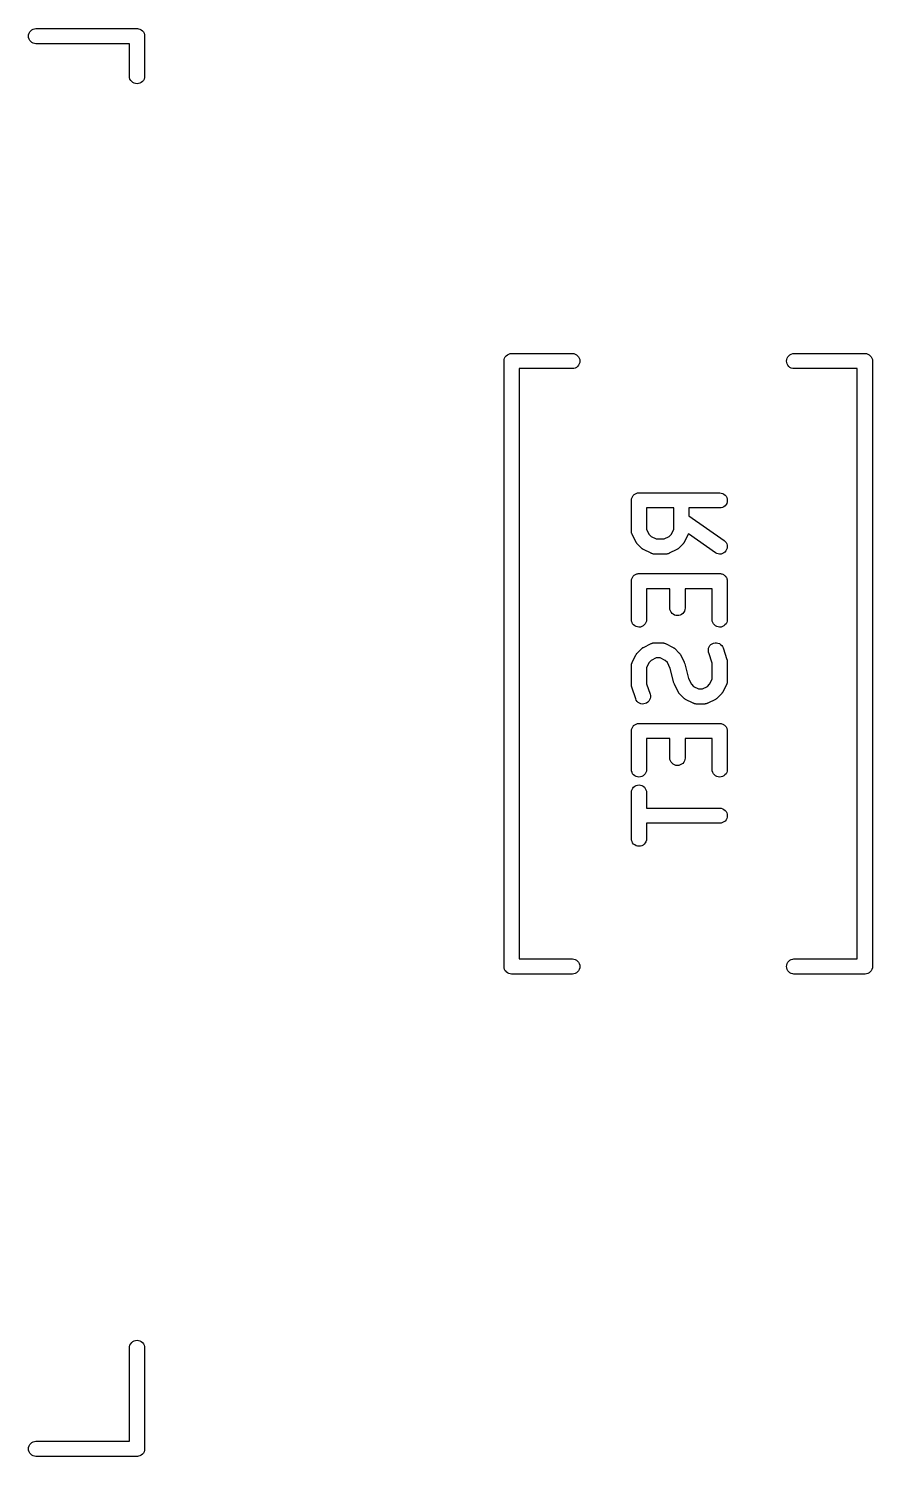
# Model space of a CAD drawing. Extents: x -13 to 127, y -89 to 15.
# Drawn here: x 101.17 to 109.54, y -10.08 to 4.08 of the extents above; entities that cross this region are included whole.
import ezdxf

# ---------------------------------------------------------------- set-up
doc = ezdxf.new("R2010")
doc.units = 0
doc.layers.add('BLACK', color=7, linetype='CONTINUOUS')

msp = doc.modelspace()

# ---------------------------------------------------------------- linework, layer by layer
at = {"layer": 'BLACK', "linetype": 'CONTINUOUS'}
for p, q in [((101.175, 4), (101.176, 4.0147)), ((101.176, 3.9853), (101.175, 4)), ((101.176, 4.0147), (101.18, 4.02884)), ((101.18, 3.97116), (101.176, 3.9853)), ((101.18, 4.02884), (101.187, 4.04187)), ((101.187, 3.95813), (101.18, 3.97116)), ((101.187, 4.04187), (101.197, 4.05329)), ((101.197, 4.05329), (101.208, 4.06266)), ((101.208, 4.06266), (101.221, 4.06962)), ((101.221, 4.06962), (101.235, 4.07391)), ((101.235, 4.07391), (101.246, 4.075)), ((101.246, 4.075), (102.246, 4.075)), ((102.246, 4.075), (102.25, 4.07536)), ((102.25, 4.07536), (102.254, 4.075)), ((102.254, 4.075), (102.265, 4.07391)), ((102.265, 4.07391), (102.279, 4.06962)), ((102.279, 4.06962), (102.292, 4.06266)), ((102.292, 4.06266), (102.303, 4.05329)), ((102.303, 4.05329), (102.313, 4.04187)), ((102.313, 4.04187), (102.32, 4.02884)), ((102.32, 4.02884), (102.324, 4.0147)), ((102.324, 4.0147), (102.325, 4)), ((102.325, 4), (102.325, 3.99632)), ((102.325, 3.99632), (102.325, 3.60032)), ((101.197, 3.94671), (101.187, 3.95813)), ((101.208, 3.93734), (101.197, 3.94671)), ((101.221, 3.93037), (101.208, 3.93734)), ((101.235, 3.92609), (101.221, 3.93037)), ((101.246, 3.925), (101.235, 3.92609)), ((102.175, 3.925), (101.246, 3.925)), ((102.175, 3.60032), (102.175, 3.925)), ((102.176, 3.5893), (102.175, 3.60032)), ((102.18, 3.57516), (102.176, 3.5893)), ((102.187, 3.56213), (102.18, 3.57516)), ((102.197, 3.55071), (102.187, 3.56213)), ((102.208, 3.54134), (102.197, 3.55071)), ((102.221, 3.53437), (102.208, 3.54134)), ((102.292, 3.54134), (102.279, 3.53437)), ((102.303, 3.55071), (102.292, 3.54134)), ((102.313, 3.56213), (102.303, 3.55071)), ((102.32, 3.57516), (102.313, 3.56213)), ((102.324, 3.5893), (102.32, 3.57516)), ((102.325, 3.60032), (102.324, 3.5893)), ((102.235, 3.53009), (102.221, 3.53437)), ((102.25, 3.52864), (102.235, 3.53009)), ((102.265, 3.53009), (102.25, 3.52864)), ((102.279, 3.53437), (102.265, 3.53009)), ((105.92, 0.84266), (105.933, 0.84962)), ((105.933, 0.84962), (105.947, 0.85391)), ((105.947, 0.85391), (105.958, 0.855)), ((105.958, 0.855), (105.962, 0.85536)), ((105.962, 0.85536), (105.966, 0.855)), ((105.966, 0.855), (106.566, 0.855)), ((106.566, 0.855), (106.577, 0.85391)), ((106.577, 0.85391), (106.591, 0.84962)), ((106.591, 0.84962), (106.604, 0.84266)), ((108.72, 0.84266), (108.733, 0.84962)), ((108.733, 0.84962), (108.747, 0.85391)), ((108.747, 0.85391), (108.758, 0.855)), ((108.758, 0.855), (109.458, 0.855)), ((109.458, 0.855), (109.462, 0.85536)), ((109.462, 0.85536), (109.466, 0.855)), ((109.466, 0.855), (109.477, 0.85391)), ((109.477, 0.85391), (109.491, 0.84962)), ((109.491, 0.84962), (109.504, 0.84266)), ((105.887, 0.78), (105.888, 0.7947)), ((105.887, 0.77631), (105.887, 0.78)), ((105.887, -5.21632), (105.887, 0.77631)), ((105.888, 0.7947), (105.892, 0.80884)), ((105.892, 0.80884), (105.899, 0.82187)), ((105.899, 0.82187), (105.909, 0.83329)), ((105.909, 0.83329), (105.92, 0.84266)), ((106.591, 0.71037), (106.577, 0.70609)), ((106.604, 0.71734), (106.591, 0.71037)), ((106.604, 0.84266), (106.615, 0.83329)), ((106.615, 0.72671), (106.604, 0.71734)), ((106.615, 0.83329), (106.625, 0.82187)), ((106.625, 0.73813), (106.615, 0.72671)), ((106.625, 0.82187), (106.632, 0.80884)), ((106.632, 0.75116), (106.625, 0.73813)), ((106.632, 0.80884), (106.636, 0.7947)), ((106.636, 0.7653), (106.632, 0.75116)), ((106.636, 0.7947), (106.637, 0.78)), ((106.637, 0.78), (106.636, 0.7653)), ((108.687, 0.78), (108.688, 0.7947)), ((108.688, 0.7653), (108.687, 0.78)), ((108.688, 0.7947), (108.692, 0.80884)), ((108.692, 0.75116), (108.688, 0.7653)), ((108.692, 0.80884), (108.699, 0.82187)), ((108.699, 0.73813), (108.692, 0.75116)), ((108.699, 0.82187), (108.709, 0.83329)), ((108.709, 0.72671), (108.699, 0.73813)), ((108.709, 0.83329), (108.72, 0.84266)), ((108.72, 0.71734), (108.709, 0.72671)), ((108.733, 0.71037), (108.72, 0.71734)), ((108.747, 0.70609), (108.733, 0.71037)), ((109.504, 0.84266), (109.515, 0.83329)), ((109.515, 0.83329), (109.525, 0.82187)), ((109.525, 0.82187), (109.532, 0.80884)), ((109.532, 0.80884), (109.536, 0.7947)), ((109.536, 0.7947), (109.537, 0.78)), ((109.537, 0.78), (109.537, 0.77633)), ((109.537, 0.77633), (109.537, -5.21632)), ((106.566, 0.705), (106.037, 0.705)), ((106.037, 0.705), (106.037, -5.145)), ((106.577, 0.70609), (106.566, 0.705)), ((108.758, 0.705), (108.747, 0.70609)), ((109.387, 0.705), (108.758, 0.705)), ((109.387, -5.145), (109.387, 0.705)), ((107.155, -0.57141), (107.158, -0.5652)), ((107.158, -0.5652), (107.162, -0.55901)), ((107.162, -0.55858), (107.167, -0.55316)), ((107.162, -0.55881), (107.162, -0.55858)), ((107.162, -0.55901), (107.162, -0.55881)), ((107.167, -0.55316), (107.171, -0.54773)), ((107.171, -0.54737), (107.177, -0.54297)), ((107.171, -0.54757), (107.171, -0.54737)), ((107.171, -0.54773), (107.171, -0.54757)), ((107.177, -0.54297), (107.182, -0.53848)), ((107.182, -0.53848), (107.183, -0.53836)), ((107.183, -0.53819), (107.189, -0.53493)), ((107.183, -0.53836), (107.183, -0.53819)), ((107.189, -0.53493), (107.195, -0.53161)), ((107.195, -0.53161), (107.196, -0.53153)), ((107.196, -0.53141), (107.203, -0.52942)), ((107.196, -0.53153), (107.196, -0.53141)), ((107.203, -0.52942), (107.209, -0.52738)), ((107.209, -0.52738), (107.21, -0.52735)), ((107.21, -0.52728), (107.217, -0.52664)), ((107.21, -0.52735), (107.21, -0.52728)), ((107.217, -0.52664), (107.224, -0.52595)), ((107.224, -0.52595), (108.024, -0.52595)), ((108.024, -0.52595), (108.025, -0.52596)), ((108.025, -0.52596), (108.039, -0.52759)), ((108.039, -0.52759), (108.053, -0.53202)), ((108.053, -0.53202), (108.066, -0.53907)), ((108.066, -0.53907), (108.077, -0.54848)), ((108.077, -0.54848), (108.087, -0.55988)), ((108.087, -0.55988), (108.093, -0.57286)), ((107.149, -0.59991), (107.15, -0.59286)), ((107.149, -0.60041), (107.149, -0.59991)), ((107.149, -0.60043), (107.149, -0.60041)), ((107.149, -0.60044), (107.149, -0.60043)), ((107.149, -0.60095), (107.149, -0.60044)), ((107.149, -0.90571), (107.149, -0.60095)), ((107.15, -0.58587), (107.151, -0.58562)), ((107.15, -0.59286), (107.15, -0.58587)), ((107.151, -0.58536), (107.153, -0.57866)), ((107.151, -0.58562), (107.151, -0.58536)), ((107.153, -0.57866), (107.155, -0.57189)), ((107.155, -0.57166), (107.155, -0.57141)), ((107.155, -0.57189), (107.155, -0.57166)), ((107.299, -0.67595), (107.299, -0.88801)), ((107.568, -0.67595), (107.299, -0.67595)), ((107.568, -0.88801), (107.568, -0.67595)), ((108.024, -0.67595), (107.718, -0.67595)), ((107.718, -0.67595), (107.718, -0.75238)), ((108.038, -0.67452), (108.024, -0.67595)), ((108.052, -0.67029), (108.038, -0.67452)), ((108.065, -0.66342), (108.052, -0.67029)), ((108.077, -0.65417), (108.065, -0.66342)), ((108.086, -0.64289), (108.077, -0.65417)), ((108.093, -0.63002), (108.086, -0.64289)), ((108.093, -0.57286), (108.098, -0.5869)), ((108.097, -0.61603), (108.093, -0.63002)), ((108.099, -0.60148), (108.097, -0.61603)), ((108.098, -0.5869), (108.099, -0.60148)), ((107.718, -0.75238), (108.067, -0.99665)), ((107.149, -0.90791), (107.149, -0.90571)), ((107.149, -0.91012), (107.149, -0.90791)), ((107.15, -0.91518), (107.149, -0.91012)), ((107.15, -0.92028), (107.15, -0.91518)), ((107.151, -0.9224), (107.15, -0.92028)), ((107.151, -0.92458), (107.151, -0.9224)), ((107.153, -0.92938), (107.151, -0.92458)), ((107.155, -0.93429), (107.153, -0.92938)), ((107.156, -0.93624), (107.155, -0.93429)), ((107.156, -0.93832), (107.156, -0.93624)), ((107.157, -0.93926), (107.156, -0.93832)), ((107.195, -1.01544), (107.157, -0.93926)), ((107.299, -0.88801), (107.324, -0.93748)), ((107.324, -0.93748), (107.345, -0.95836)), ((107.345, -0.95836), (107.394, -0.9831)), ((107.394, -0.9831), (107.473, -0.9831)), ((107.473, -0.9831), (107.522, -0.95836)), ((107.522, -0.95836), (107.543, -0.93748)), ((107.543, -0.93748), (107.568, -0.88801)), ((107.71, -0.93925), (107.672, -1.01544)), ((107.711, -0.9372), (107.71, -0.93925)), ((107.712, -0.93526), (107.711, -0.9372)), ((107.713, -0.93196), (107.712, -0.93526)), ((107.981, -1.11954), (107.713, -0.93196)), ((107.197, -1.01901), (107.195, -1.01544)), ((107.199, -1.02275), (107.197, -1.01901)), ((107.201, -1.02519), (107.199, -1.02275)), ((107.203, -1.02784), (107.201, -1.02519)), ((107.206, -1.0309), (107.203, -1.02784)), ((107.208, -1.03419), (107.206, -1.0309)), ((107.209, -1.03494), (107.208, -1.03419)), ((107.247, -1.07303), (107.209, -1.03494)), ((107.25, -1.07571), (107.247, -1.07303)), ((107.253, -1.07864), (107.25, -1.07571)), ((107.256, -1.08034), (107.253, -1.07864)), ((107.258, -1.08232), (107.256, -1.08034)), ((107.262, -1.08431), (107.258, -1.08232)), ((107.266, -1.08661), (107.262, -1.08431)), ((107.267, -1.08708), (107.266, -1.08661)), ((107.343, -1.12518), (107.267, -1.08708)), ((107.345, -1.12597), (107.343, -1.12518)), ((107.347, -1.12703), (107.345, -1.12597)), ((107.352, -1.12858), (107.347, -1.12703)), ((107.356, -1.13041), (107.352, -1.12858)), ((107.359, -1.13079), (107.356, -1.13041)), ((107.361, -1.13146), (107.359, -1.13079)), ((107.366, -1.13203), (107.361, -1.13146)), ((107.371, -1.1329), (107.366, -1.13203)), ((107.505, -1.13167), (107.5, -1.13217)), ((107.507, -1.13103), (107.505, -1.13167)), ((107.509, -1.13068), (107.507, -1.13103)), ((107.514, -1.12892), (107.509, -1.13068)), ((107.519, -1.12744), (107.514, -1.12892)), ((107.521, -1.1264), (107.519, -1.12744)), ((107.523, -1.12564), (107.521, -1.1264)), ((107.524, -1.12518), (107.523, -1.12564)), ((107.6, -1.08708), (107.524, -1.12518)), ((107.604, -1.08484), (107.6, -1.08708)), ((107.608, -1.0829), (107.604, -1.08484)), ((107.61, -1.08095), (107.608, -1.0829)), ((107.613, -1.07929), (107.61, -1.08095)), ((107.616, -1.0764), (107.613, -1.07929)), ((107.619, -1.07377), (107.616, -1.0764)), ((107.62, -1.07303), (107.619, -1.07377)), ((107.658, -1.03494), (107.62, -1.07303)), ((107.661, -1.03168), (107.658, -1.03494)), ((107.663, -1.02866), (107.661, -1.03168)), ((107.665, -1.02604), (107.663, -1.02866)), ((107.667, -1.02363), (107.665, -1.02604)), ((107.669, -1.01992), (107.667, -1.02363)), ((107.671, -1.01638), (107.669, -1.01992)), ((107.672, -1.01544), (107.671, -1.01638)), ((107.994, -1.12672), (107.981, -1.11954)), ((108.008, -1.13129), (107.994, -1.12672)), ((108.022, -1.13307), (108.008, -1.13129)), ((108.037, -1.132), (108.022, -1.13307)), ((108.051, -1.12811), (108.037, -1.132)), ((108.064, -1.12155), (108.051, -1.12811)), ((108.075, -1.11258), (108.064, -1.12155)), ((108.067, -0.99665), (108.068, -0.99726)), ((108.068, -0.99726), (108.079, -1.00694)), ((108.085, -1.10153), (108.075, -1.11258)), ((108.079, -1.00694), (108.088, -1.01856)), ((108.092, -1.08883), (108.085, -1.10153)), ((108.088, -1.01856), (108.094, -1.0317)), ((108.097, -1.07496), (108.092, -1.08883)), ((108.094, -1.0317), (108.098, -1.04583)), ((108.099, -1.06044), (108.097, -1.07496)), ((108.098, -1.04583), (108.099, -1.06044)), ((107.373, -1.13284), (107.371, -1.1329)), ((107.375, -1.13309), (107.373, -1.13284)), ((107.376, -1.13309), (107.375, -1.13309)), ((107.491, -1.13309), (107.376, -1.13309)), ((107.493, -1.13288), (107.491, -1.13309)), ((107.495, -1.13297), (107.493, -1.13288)), ((107.5, -1.13217), (107.495, -1.13297)), ((107.149, -1.3999), (107.15, -1.39286)), ((107.149, -1.40041), (107.149, -1.3999)), ((107.149, -1.40043), (107.149, -1.40041)), ((107.149, -1.40044), (107.149, -1.40043)), ((107.149, -1.40095), (107.149, -1.40044)), ((107.149, -1.7819), (107.149, -1.40095)), ((107.15, -1.38587), (107.151, -1.38562)), ((107.15, -1.39286), (107.15, -1.38587)), ((107.151, -1.38536), (107.153, -1.37867)), ((107.151, -1.38562), (107.151, -1.38536)), ((107.153, -1.37867), (107.155, -1.37189)), ((107.155, -1.37141), (107.158, -1.3652)), ((107.155, -1.37165), (107.155, -1.37141)), ((107.155, -1.37189), (107.155, -1.37165)), ((107.158, -1.3652), (107.162, -1.35901)), ((107.162, -1.35858), (107.167, -1.35316)), ((107.162, -1.35881), (107.162, -1.35858)), ((107.162, -1.35901), (107.162, -1.35881)), ((107.167, -1.35316), (107.171, -1.34773)), ((107.171, -1.34737), (107.177, -1.34298)), ((107.171, -1.34757), (107.171, -1.34737)), ((107.171, -1.34773), (107.171, -1.34757)), ((107.177, -1.34298), (107.182, -1.33848)), ((107.182, -1.33848), (107.183, -1.33836)), ((107.183, -1.3382), (107.189, -1.33491)), ((107.183, -1.33836), (107.183, -1.3382)), ((107.189, -1.33491), (107.195, -1.33161)), ((107.195, -1.33161), (107.196, -1.33153)), ((107.196, -1.33141), (107.203, -1.32942)), ((107.196, -1.33153), (107.196, -1.33141)), ((107.203, -1.32942), (107.209, -1.32738)), ((107.209, -1.32738), (107.21, -1.32735)), ((107.21, -1.32728), (107.217, -1.32664)), ((107.21, -1.32735), (107.21, -1.32728)), ((107.217, -1.32664), (107.224, -1.32595)), ((107.224, -1.32595), (108.024, -1.32595)), ((108.024, -1.32595), (108.024, -1.32595)), ((108.024, -1.32595), (108.024, -1.32596)), ((108.024, -1.32595), (108.024, -1.32595)), ((108.024, -1.32596), (108.025, -1.32596)), ((108.025, -1.32596), (108.032, -1.32675)), ((108.032, -1.32675), (108.039, -1.32748)), ((108.039, -1.32748), (108.039, -1.32756)), ((108.039, -1.32756), (108.039, -1.32759)), ((108.039, -1.32759), (108.046, -1.32971)), ((108.046, -1.32971), (108.053, -1.33181)), ((108.053, -1.33181), (108.053, -1.33194)), ((108.053, -1.33194), (108.053, -1.33202)), ((108.053, -1.33202), (108.06, -1.33543)), ((108.06, -1.33543), (108.066, -1.33877)), ((108.066, -1.33877), (108.066, -1.33894)), ((108.066, -1.33894), (108.066, -1.33907)), ((108.066, -1.33907), (108.072, -1.34362)), ((108.072, -1.34362), (108.077, -1.3481)), ((108.077, -1.3481), (108.077, -1.34831)), ((108.077, -1.34831), (108.077, -1.34848)), ((108.077, -1.34848), (108.082, -1.35394)), ((108.082, -1.35394), (108.086, -1.35945)), ((108.086, -1.35945), (108.086, -1.35968)), ((108.086, -1.35968), (108.087, -1.35989)), ((108.087, -1.35989), (108.09, -1.36613)), ((108.09, -1.36613), (108.093, -1.37237)), ((108.093, -1.37237), (108.093, -1.37262)), ((108.093, -1.37262), (108.093, -1.37286)), ((108.093, -1.37286), (108.095, -1.37964)), ((108.095, -1.37964), (108.097, -1.38638)), ((108.097, -1.38638), (108.098, -1.38664)), ((108.098, -1.38664), (108.098, -1.3869)), ((108.098, -1.3869), (108.098, -1.39392)), ((108.098, -1.39392), (108.099, -1.40095)), ((108.099, -1.40095), (108.099, -1.7819)), ((107.53, -1.47595), (107.299, -1.47595)), ((107.299, -1.47595), (107.299, -1.7819)), ((107.53, -1.66762), (107.53, -1.47595)), ((107.949, -1.47595), (107.68, -1.47595)), ((107.68, -1.47595), (107.68, -1.66762)), ((107.949, -1.7819), (107.949, -1.47595)), ((107.531, -1.68219), (107.53, -1.66762)), ((107.536, -1.6962), (107.531, -1.68219)), ((107.542, -1.70912), (107.536, -1.6962)), ((107.674, -1.69716), (107.667, -1.70999)), ((107.678, -1.68321), (107.674, -1.69716)), ((107.68, -1.66867), (107.678, -1.68321)), ((107.68, -1.66762), (107.68, -1.66867)), ((107.15, -1.79647), (107.149, -1.7819)), ((107.155, -1.81048), (107.15, -1.79647)), ((107.161, -1.82341), (107.155, -1.81048)), ((107.171, -1.83475), (107.161, -1.82341)), ((107.182, -1.84408), (107.171, -1.83475)), ((107.276, -1.83549), (107.265, -1.84466)), ((107.286, -1.82428), (107.276, -1.83549)), ((107.293, -1.81145), (107.286, -1.82428)), ((107.297, -1.7975), (107.293, -1.81145)), ((107.299, -1.78295), (107.297, -1.7975)), ((107.299, -1.7819), (107.299, -1.78295)), ((107.552, -1.72047), (107.542, -1.70912)), ((107.563, -1.7298), (107.552, -1.72047)), ((107.576, -1.73676), (107.563, -1.7298)), ((107.59, -1.74109), (107.576, -1.73676)), ((107.604, -1.74262), (107.59, -1.74109)), ((107.619, -1.74129), (107.604, -1.74262)), ((107.633, -1.73716), (107.619, -1.74129)), ((107.646, -1.73038), (107.633, -1.73716)), ((107.657, -1.7212), (107.646, -1.73038)), ((107.667, -1.70999), (107.657, -1.7212)), ((107.95, -1.79647), (107.949, -1.7819)), ((107.955, -1.81048), (107.95, -1.79647)), ((107.961, -1.82341), (107.955, -1.81048)), ((107.971, -1.83475), (107.961, -1.82341)), ((107.982, -1.84408), (107.971, -1.83475)), ((108.076, -1.83549), (108.065, -1.84466)), ((108.086, -1.82428), (108.076, -1.83549)), ((108.093, -1.81145), (108.086, -1.82428)), ((108.097, -1.7975), (108.093, -1.81145)), ((108.099, -1.78295), (108.097, -1.7975)), ((108.099, -1.7819), (108.099, -1.78295)), ((107.195, -1.85104), (107.182, -1.84408)), ((107.209, -1.85537), (107.195, -1.85104)), ((107.223, -1.8569), (107.209, -1.85537)), ((107.238, -1.85558), (107.223, -1.8569)), ((107.252, -1.85144), (107.238, -1.85558)), ((107.265, -1.84466), (107.252, -1.85144)), ((107.995, -1.85104), (107.982, -1.84408)), ((108.009, -1.85537), (107.995, -1.85104)), ((108.023, -1.8569), (108.009, -1.85537)), ((108.038, -1.85558), (108.023, -1.8569)), ((108.052, -1.85144), (108.038, -1.85558)), ((108.065, -1.84466), (108.052, -1.85144)), ((107.198, -2.12485), (107.2, -2.12114)), ((107.2, -2.12114), (107.202, -2.11872)), ((107.202, -2.11872), (107.203, -2.1161)), ((107.203, -2.1161), (107.206, -2.11308)), ((107.206, -2.11308), (107.209, -2.10982)), ((107.209, -2.10982), (107.247, -2.07173)), ((107.247, -2.07173), (107.248, -2.07099)), ((107.248, -2.07099), (107.251, -2.06836)), ((107.251, -2.06836), (107.254, -2.06547)), ((107.254, -2.06547), (107.257, -2.06381)), ((107.257, -2.06381), (107.259, -2.06186)), ((107.259, -2.06186), (107.263, -2.05993)), ((107.263, -2.05993), (107.267, -2.05768)), ((107.267, -2.05768), (107.343, -2.01958)), ((107.343, -2.01958), (107.344, -2.01912)), ((107.344, -2.01912), (107.346, -2.01836)), ((107.346, -2.01836), (107.348, -2.01733)), ((107.348, -2.01733), (107.353, -2.01584)), ((107.353, -2.01584), (107.357, -2.01408)), ((107.357, -2.01408), (107.36, -2.01373)), ((107.36, -2.01373), (107.362, -2.01309)), ((107.362, -2.01309), (107.367, -2.01259)), ((107.367, -2.01259), (107.372, -2.01179)), ((107.372, -2.01179), (107.374, -2.01188)), ((107.374, -2.01188), (107.376, -2.01167)), ((107.376, -2.01167), (107.452, -2.01167)), ((107.452, -2.01167), (107.454, -2.01167)), ((107.454, -2.01167), (107.456, -2.01192)), ((107.456, -2.01192), (107.458, -2.01186)), ((107.458, -2.01186), (107.463, -2.01273)), ((107.463, -2.01273), (107.468, -2.0133)), ((107.468, -2.0133), (107.47, -2.01397)), ((107.47, -2.01397), (107.472, -2.01435)), ((107.472, -2.01435), (107.477, -2.01618)), ((107.477, -2.01618), (107.482, -2.01773)), ((107.482, -2.01773), (107.484, -2.01879)), ((107.484, -2.01879), (107.486, -2.01958)), ((107.486, -2.01958), (107.562, -2.05768)), ((107.562, -2.05768), (107.563, -2.05815)), ((107.563, -2.05815), (107.567, -2.06045)), ((107.567, -2.06045), (107.57, -2.06244)), ((107.57, -2.06244), (107.573, -2.06442)), ((107.573, -2.06442), (107.575, -2.06612)), ((107.575, -2.06612), (107.578, -2.06905)), ((107.578, -2.06905), (107.582, -2.07173)), ((107.582, -2.07173), (107.62, -2.10982)), ((107.62, -2.10982), (107.621, -2.11057)), ((107.621, -2.11057), (107.623, -2.11386)), ((107.623, -2.11386), (107.626, -2.11692)), ((107.626, -2.11692), (107.628, -2.11957)), ((107.628, -2.11957), (107.63, -2.12201)), ((107.63, -2.12201), (107.632, -2.12574)), ((107.911, -2.08044), (107.914, -2.06604)), ((107.911, -2.09507), (107.911, -2.08044)), ((107.914, -2.10939), (107.911, -2.09507)), ((107.914, -2.06604), (107.919, -2.05242)), ((107.915, -2.11038), (107.914, -2.10939)), ((107.949, -2.21312), (107.915, -2.11038)), ((107.919, -2.05242), (107.927, -2.04012)), ((107.927, -2.04012), (107.937, -2.02958)), ((107.937, -2.02958), (107.949, -2.02122)), ((107.949, -2.02122), (107.963, -2.01535)), ((107.963, -2.01535), (107.977, -2.0122)), ((107.977, -2.0122), (107.992, -2.01188)), ((107.992, -2.01188), (108.006, -2.01442)), ((108.006, -2.01442), (108.02, -2.0197)), ((108.02, -2.0197), (108.032, -2.02754)), ((108.032, -2.02754), (108.043, -2.03762)), ((108.043, -2.03762), (108.051, -2.04958)), ((108.051, -2.04958), (108.057, -2.06295)), ((108.057, -2.06295), (108.095, -2.17724)), ((107.149, -2.2336), (107.15, -2.22854)), ((107.149, -2.23581), (107.149, -2.2336)), ((107.149, -2.238), (107.149, -2.23581)), ((107.149, -2.23905), (107.149, -2.238)), ((107.149, -2.42952), (107.149, -2.23905)), ((107.15, -2.22854), (107.151, -2.22345)), ((107.151, -2.22136), (107.152, -2.21917)), ((107.151, -2.22345), (107.151, -2.22136)), ((107.152, -2.21917), (107.153, -2.21438)), ((107.153, -2.21438), (107.155, -2.2095)), ((107.155, -2.2095), (107.156, -2.20757)), ((107.156, -2.20757), (107.157, -2.20551)), ((107.157, -2.20551), (107.195, -2.12932)), ((107.195, -2.12838), (107.198, -2.12485)), ((107.195, -2.12932), (107.195, -2.12838)), ((107.324, -2.20728), (107.299, -2.25675)), ((107.299, -2.25675), (107.299, -2.41735)), ((107.345, -2.1864), (107.324, -2.20728)), ((107.394, -2.16167), (107.345, -2.1864)), ((107.435, -2.16167), (107.394, -2.16167)), ((107.484, -2.1864), (107.435, -2.16167)), ((107.505, -2.20728), (107.484, -2.1864)), ((107.534, -2.26522), (107.505, -2.20728)), ((107.632, -2.12574), (107.634, -2.12932)), ((107.634, -2.12932), (107.672, -2.20551)), ((107.672, -2.20551), (107.672, -2.20644)), ((107.672, -2.20644), (107.673, -2.20677)), ((107.673, -2.20677), (107.673, -2.20707)), ((107.673, -2.20707), (107.675, -2.21369)), ((107.675, -2.21369), (107.677, -2.22018)), ((107.677, -2.22018), (107.677, -2.22052)), ((107.677, -2.22052), (107.678, -2.22086)), ((107.678, -2.22086), (107.714, -2.36525)), ((107.949, -2.37372), (107.949, -2.21312)), ((108.095, -2.17724), (108.095, -2.17823)), ((108.095, -2.17823), (108.096, -2.18235)), ((108.096, -2.18235), (108.097, -2.18638)), ((108.097, -2.18638), (108.098, -2.1895)), ((108.098, -2.1895), (108.098, -2.19255)), ((108.098, -2.19255), (108.098, -2.19675)), ((108.098, -2.19675), (108.099, -2.20095)), ((108.099, -2.20095), (108.099, -2.39143)), ((107.57, -2.40962), (107.534, -2.26522)), ((107.714, -2.36525), (107.743, -2.42319)), ((107.924, -2.42319), (107.949, -2.37372)), ((108.098, -2.40193), (108.097, -2.40702)), ((108.099, -2.39688), (108.098, -2.40193)), ((108.099, -2.39143), (108.099, -2.39247)), ((108.099, -2.39247), (108.099, -2.39467)), ((108.099, -2.39467), (108.099, -2.39688)), ((107.149, -2.43372), (107.149, -2.42952)), ((107.149, -2.43793), (107.149, -2.43372)), ((107.15, -2.44098), (107.149, -2.43793)), ((107.15, -2.44409), (107.15, -2.44098)), ((107.152, -2.44812), (107.15, -2.44409)), ((107.152, -2.45225), (107.152, -2.44812)), ((107.153, -2.45324), (107.152, -2.45225)), ((107.191, -2.56753), (107.153, -2.45324)), ((107.299, -2.41735), (107.333, -2.52009)), ((107.333, -2.52009), (107.333, -2.52109)), ((107.333, -2.52109), (107.337, -2.5354)), ((107.337, -2.5354), (107.337, -2.55004)), ((107.57, -2.40995), (107.57, -2.40962)), ((107.57, -2.41029), (107.57, -2.40995)), ((107.573, -2.41683), (107.57, -2.41029)), ((107.575, -2.4234), (107.573, -2.41683)), ((107.575, -2.4237), (107.575, -2.4234)), ((107.575, -2.42403), (107.575, -2.4237)), ((107.576, -2.42497), (107.575, -2.42403)), ((107.614, -2.50116), (107.576, -2.42497)), ((107.616, -2.50473), (107.614, -2.50116)), ((107.618, -2.50847), (107.616, -2.50473)), ((107.62, -2.5109), (107.618, -2.50847)), ((107.622, -2.51355), (107.62, -2.5109)), ((107.625, -2.51661), (107.622, -2.51355)), ((107.627, -2.51991), (107.625, -2.51661)), ((107.628, -2.52065), (107.627, -2.51991)), ((107.666, -2.55875), (107.628, -2.52065)), ((107.743, -2.42319), (107.764, -2.44407)), ((107.764, -2.44407), (107.813, -2.46881)), ((107.813, -2.46881), (107.854, -2.46881)), ((107.854, -2.46881), (107.903, -2.44407)), ((107.903, -2.44407), (107.924, -2.42319)), ((108.039, -2.52065), (108.001, -2.55875)), ((108.042, -2.5174), (108.039, -2.52065)), ((108.044, -2.51437), (108.042, -2.5174)), ((108.046, -2.51175), (108.044, -2.51437)), ((108.048, -2.50934), (108.046, -2.51175)), ((108.05, -2.50563), (108.048, -2.50934)), ((108.052, -2.50209), (108.05, -2.50563)), ((108.053, -2.50116), (108.052, -2.50209)), ((108.091, -2.42497), (108.053, -2.50116)), ((108.092, -2.42291), (108.091, -2.42497)), ((108.093, -2.42097), (108.092, -2.42291)), ((108.094, -2.41609), (108.093, -2.42097)), ((108.096, -2.4113), (108.094, -2.41609)), ((108.097, -2.40912), (108.096, -2.4113)), ((108.097, -2.40702), (108.097, -2.40912)), ((107.197, -2.58089), (107.191, -2.56753)), ((107.205, -2.59285), (107.197, -2.58089)), ((107.216, -2.60294), (107.205, -2.59285)), ((107.228, -2.61077), (107.216, -2.60294)), ((107.242, -2.61606), (107.228, -2.61077)), ((107.256, -2.61859), (107.242, -2.61606)), ((107.271, -2.61828), (107.256, -2.61859)), ((107.285, -2.61512), (107.271, -2.61828)), ((107.299, -2.60926), (107.285, -2.61512)), ((107.311, -2.60089), (107.299, -2.60926)), ((107.321, -2.59036), (107.311, -2.60089)), ((107.329, -2.57805), (107.321, -2.59036)), ((107.334, -2.56444), (107.329, -2.57805)), ((107.337, -2.55004), (107.334, -2.56444)), ((107.669, -2.56142), (107.666, -2.55875)), ((107.672, -2.56436), (107.669, -2.56142)), ((107.675, -2.56606), (107.672, -2.56436)), ((107.677, -2.56804), (107.675, -2.56606)), ((107.681, -2.57003), (107.677, -2.56804)), ((107.685, -2.57232), (107.681, -2.57003)), ((107.686, -2.5728), (107.685, -2.57232)), ((107.762, -2.61089), (107.686, -2.5728)), ((107.764, -2.61168), (107.762, -2.61089)), ((107.766, -2.61274), (107.764, -2.61168)), ((107.771, -2.61429), (107.766, -2.61274)), ((107.775, -2.61613), (107.771, -2.61429)), ((107.778, -2.6165), (107.775, -2.61613)), ((107.78, -2.61717), (107.778, -2.6165)), ((107.785, -2.61774), (107.78, -2.61717)), ((107.79, -2.61861), (107.785, -2.61774)), ((107.792, -2.61856), (107.79, -2.61861)), ((107.794, -2.6188), (107.792, -2.61856)), ((107.795, -2.61881), (107.794, -2.6188)), ((107.872, -2.61881), (107.795, -2.61881)), ((107.874, -2.61859), (107.872, -2.61881)), ((107.876, -2.61868), (107.874, -2.61859)), ((107.881, -2.61788), (107.876, -2.61868)), ((107.886, -2.61738), (107.881, -2.61788)), ((107.888, -2.61674), (107.886, -2.61738)), ((107.89, -2.6164), (107.888, -2.61674)), ((107.895, -2.61463), (107.89, -2.6164)), ((107.9, -2.61315), (107.895, -2.61463)), ((107.902, -2.61211), (107.9, -2.61315)), ((107.904, -2.61135), (107.902, -2.61211)), ((107.905, -2.61089), (107.904, -2.61135)), ((107.981, -2.5728), (107.905, -2.61089)), ((107.985, -2.57055), (107.981, -2.5728)), ((107.989, -2.56861), (107.985, -2.57055)), ((107.991, -2.56667), (107.989, -2.56861)), ((107.994, -2.565), (107.991, -2.56667)), ((107.997, -2.56211), (107.994, -2.565)), ((108, -2.55948), (107.997, -2.56211)), ((108.001, -2.55875), (108, -2.55948)), ((107.171, -2.83308), (107.177, -2.82869)), ((107.177, -2.82869), (107.182, -2.8242)), ((107.182, -2.8242), (107.183, -2.82407)), ((107.183, -2.82391), (107.189, -2.82064)), ((107.183, -2.82407), (107.183, -2.82391)), ((107.189, -2.82064), (107.195, -2.81732)), ((107.195, -2.81732), (107.196, -2.81725)), ((107.196, -2.81713), (107.203, -2.81513)), ((107.196, -2.81725), (107.196, -2.81713)), ((107.203, -2.81513), (107.209, -2.81309)), ((107.209, -2.81309), (107.21, -2.81307)), ((107.21, -2.81299), (107.217, -2.81235)), ((107.21, -2.81307), (107.21, -2.81299)), ((107.217, -2.81235), (107.224, -2.81167)), ((107.224, -2.81167), (108.024, -2.81167)), ((108.024, -2.81167), (108.024, -2.81167)), ((108.024, -2.81167), (108.024, -2.81167)), ((108.024, -2.81167), (108.025, -2.81167)), ((108.024, -2.81167), (108.024, -2.81167)), ((108.025, -2.81167), (108.032, -2.81246)), ((108.032, -2.81246), (108.039, -2.8132)), ((108.039, -2.8132), (108.039, -2.81328)), ((108.039, -2.81328), (108.039, -2.8133)), ((108.039, -2.8133), (108.046, -2.81543)), ((108.046, -2.81543), (108.053, -2.81753)), ((108.053, -2.81753), (108.053, -2.81765)), ((108.053, -2.81765), (108.053, -2.81773)), ((108.053, -2.81773), (108.06, -2.82114)), ((108.06, -2.82114), (108.066, -2.82449)), ((108.066, -2.82449), (108.066, -2.82465)), ((108.066, -2.82465), (108.066, -2.82478)), ((108.066, -2.82478), (108.072, -2.82933)), ((108.072, -2.82933), (108.077, -2.83382)), ((107.149, -2.88562), (107.15, -2.87857)), ((107.149, -2.88613), (107.149, -2.88562)), ((107.149, -2.88614), (107.149, -2.88613)), ((107.149, -2.88616), (107.149, -2.88614)), ((107.149, -2.88667), (107.149, -2.88616)), ((107.149, -3.26762), (107.149, -2.88667)), ((107.15, -2.87159), (107.151, -2.87133)), ((107.15, -2.87857), (107.15, -2.87159)), ((107.151, -2.87107), (107.153, -2.86438)), ((107.151, -2.87133), (107.151, -2.87107)), ((107.153, -2.86438), (107.155, -2.8576)), ((107.155, -2.85712), (107.158, -2.85091)), ((107.155, -2.85737), (107.155, -2.85712)), ((107.155, -2.8576), (107.155, -2.85737)), ((107.158, -2.85091), (107.162, -2.84473)), ((107.162, -2.84429), (107.167, -2.83887)), ((107.162, -2.84453), (107.162, -2.84429)), ((107.162, -2.84473), (107.162, -2.84453)), ((107.167, -2.83887), (107.171, -2.83345)), ((107.171, -2.83328), (107.171, -2.83308)), ((107.171, -2.83345), (107.171, -2.83328)), ((107.53, -2.96167), (107.299, -2.96167)), ((107.299, -2.96167), (107.299, -3.26762)), ((107.53, -3.15333), (107.53, -2.96167)), ((107.949, -2.96167), (107.68, -2.96167)), ((107.68, -2.96167), (107.68, -3.15333)), ((107.949, -3.26762), (107.949, -2.96167)), ((108.077, -2.83382), (108.077, -2.83402)), ((108.077, -2.83402), (108.077, -2.83419)), ((108.077, -2.83419), (108.082, -2.83965)), ((108.082, -2.83965), (108.086, -2.84516)), ((108.086, -2.84516), (108.086, -2.84539)), ((108.086, -2.84539), (108.087, -2.8456)), ((108.087, -2.8456), (108.09, -2.85185)), ((108.09, -2.85185), (108.093, -2.85809)), ((108.093, -2.85809), (108.093, -2.85834)), ((108.093, -2.85834), (108.093, -2.85857)), ((108.093, -2.85857), (108.095, -2.86535)), ((108.095, -2.86535), (108.097, -2.8721)), ((108.097, -2.8721), (108.098, -2.87236)), ((108.098, -2.87236), (108.098, -2.87261)), ((108.098, -2.87261), (108.098, -2.87964)), ((108.098, -2.87964), (108.099, -2.88667)), ((108.099, -2.88667), (108.099, -3.26762)), ((107.531, -3.1679), (107.53, -3.15333)), ((107.536, -3.18191), (107.531, -3.1679)), ((107.542, -3.19484), (107.536, -3.18191)), ((107.552, -3.20618), (107.542, -3.19484)), ((107.563, -3.21551), (107.552, -3.20618)), ((107.576, -3.22247), (107.563, -3.21551)), ((107.59, -3.2268), (107.576, -3.22247)), ((107.604, -3.22833), (107.59, -3.2268)), ((107.619, -3.227), (107.604, -3.22833)), ((107.633, -3.22287), (107.619, -3.227)), ((107.646, -3.21609), (107.633, -3.22287)), ((107.657, -3.20692), (107.646, -3.21609)), ((107.667, -3.19571), (107.657, -3.20692)), ((107.674, -3.18288), (107.667, -3.19571)), ((107.678, -3.16893), (107.674, -3.18288)), ((107.68, -3.15438), (107.678, -3.16893)), ((107.68, -3.15333), (107.68, -3.15438)), ((107.15, -3.28219), (107.149, -3.26762)), ((107.155, -3.2962), (107.15, -3.28219)), ((107.161, -3.30912), (107.155, -3.2962)), ((107.171, -3.32047), (107.161, -3.30912)), ((107.182, -3.3298), (107.171, -3.32047)), ((107.195, -3.33676), (107.182, -3.3298)), ((107.209, -3.34109), (107.195, -3.33676)), ((107.223, -3.34262), (107.209, -3.34109)), ((107.238, -3.34129), (107.223, -3.34262)), ((107.252, -3.33716), (107.238, -3.34129)), ((107.265, -3.33038), (107.252, -3.33716)), ((107.276, -3.3212), (107.265, -3.33038)), ((107.286, -3.30999), (107.276, -3.3212)), ((107.293, -3.29716), (107.286, -3.30999)), ((107.297, -3.28321), (107.293, -3.29716)), ((107.299, -3.26867), (107.297, -3.28321)), ((107.299, -3.26762), (107.299, -3.26867)), ((107.95, -3.28219), (107.949, -3.26762)), ((107.955, -3.2962), (107.95, -3.28219)), ((107.961, -3.30912), (107.955, -3.2962)), ((107.971, -3.32047), (107.961, -3.30912)), ((107.982, -3.3298), (107.971, -3.32047)), ((107.995, -3.33676), (107.982, -3.3298)), ((108.009, -3.34109), (107.995, -3.33676)), ((108.023, -3.34262), (108.009, -3.34109)), ((108.038, -3.34129), (108.023, -3.34262)), ((108.052, -3.33716), (108.038, -3.34129)), ((108.065, -3.33038), (108.052, -3.33716)), ((108.076, -3.3212), (108.065, -3.33038)), ((108.086, -3.30999), (108.076, -3.3212)), ((108.093, -3.29716), (108.086, -3.30999)), ((108.097, -3.28321), (108.093, -3.29716)), ((108.099, -3.26867), (108.097, -3.28321)), ((108.099, -3.26762), (108.099, -3.26867)), ((107.149, -3.49514), (107.151, -3.4806)), ((107.149, -3.49619), (107.149, -3.49514)), ((107.149, -3.95333), (107.149, -3.49619)), ((107.151, -3.4806), (107.155, -3.46664)), ((107.155, -3.46664), (107.162, -3.45382)), ((107.162, -3.45382), (107.171, -3.4426)), ((107.171, -3.4426), (107.183, -3.43343)), ((107.183, -3.43343), (107.196, -3.42665)), ((107.196, -3.42665), (107.21, -3.42252)), ((107.21, -3.42252), (107.224, -3.42119)), ((107.224, -3.42119), (107.239, -3.42272)), ((107.239, -3.42272), (107.253, -3.42705)), ((107.253, -3.42705), (107.266, -3.43401)), ((107.266, -3.43401), (107.277, -3.44334)), ((107.277, -3.44334), (107.286, -3.45469)), ((107.286, -3.45469), (107.293, -3.46761)), ((107.293, -3.46761), (107.297, -3.48162)), ((107.297, -3.48162), (107.299, -3.49619)), ((107.299, -3.49619), (107.299, -3.64976)), ((107.299, -3.64976), (108.024, -3.64976)), ((108.024, -3.64976), (108.025, -3.64977)), ((108.025, -3.64977), (108.039, -3.6514)), ((108.039, -3.6514), (108.053, -3.65583)), ((108.053, -3.65583), (108.066, -3.66288)), ((108.066, -3.66288), (108.077, -3.67229)), ((108.077, -3.67229), (108.087, -3.68369)), ((108.024, -3.79976), (107.299, -3.79976)), ((107.299, -3.79976), (107.299, -3.95333)), ((108.038, -3.79833), (108.024, -3.79976)), ((108.052, -3.7941), (108.038, -3.79833)), ((108.065, -3.78723), (108.052, -3.7941)), ((108.077, -3.77798), (108.065, -3.78723)), ((108.086, -3.7667), (108.077, -3.77798)), ((108.093, -3.75382), (108.086, -3.7667)), ((108.087, -3.68369), (108.093, -3.69667)), ((108.093, -3.69667), (108.098, -3.71071)), ((108.097, -3.73984), (108.093, -3.75382)), ((108.099, -3.72528), (108.097, -3.73984)), ((108.098, -3.71071), (108.099, -3.72528)), ((107.15, -3.9679), (107.149, -3.95333)), ((107.299, -3.95438), (107.297, -3.96893)), ((107.299, -3.95333), (107.299, -3.95438)), ((107.155, -3.98191), (107.15, -3.9679)), ((107.161, -3.99484), (107.155, -3.98191)), ((107.171, -4.00618), (107.161, -3.99484)), ((107.182, -4.01551), (107.171, -4.00618)), ((107.195, -4.02247), (107.182, -4.01551)), ((107.209, -4.0268), (107.195, -4.02247)), ((107.223, -4.02833), (107.209, -4.0268)), ((107.238, -4.027), (107.223, -4.02833)), ((107.252, -4.02287), (107.238, -4.027)), ((107.265, -4.01609), (107.252, -4.02287)), ((107.276, -4.00692), (107.265, -4.01609)), ((107.286, -3.99571), (107.276, -4.00692)), ((107.293, -3.98288), (107.286, -3.99571)), ((107.297, -3.96893), (107.293, -3.98288)), ((105.887, -5.22), (105.887, -5.21632)), ((105.888, -5.2347), (105.887, -5.22)), ((105.892, -5.24884), (105.888, -5.2347)), ((106.037, -5.145), (106.566, -5.145)), ((106.566, -5.145), (106.577, -5.14609)), ((106.577, -5.14609), (106.591, -5.15037)), ((106.591, -5.15037), (106.604, -5.15734)), ((106.604, -5.15734), (106.615, -5.16671)), ((106.615, -5.16671), (106.625, -5.17813)), ((106.625, -5.17813), (106.632, -5.19116)), ((106.632, -5.19116), (106.636, -5.2053)), ((106.636, -5.2347), (106.632, -5.24884)), ((106.636, -5.2053), (106.637, -5.22)), ((106.637, -5.22), (106.636, -5.2347)), ((108.687, -5.22), (108.688, -5.2053)), ((108.688, -5.2347), (108.687, -5.22)), ((108.688, -5.2053), (108.692, -5.19116)), ((108.692, -5.24884), (108.688, -5.2347)), ((108.692, -5.19116), (108.699, -5.17813)), ((108.699, -5.17813), (108.709, -5.16671)), ((108.709, -5.16671), (108.72, -5.15734)), ((108.72, -5.15734), (108.733, -5.15037)), ((108.733, -5.15037), (108.747, -5.14609)), ((108.747, -5.14609), (108.758, -5.145)), ((108.758, -5.145), (109.387, -5.145)), ((109.536, -5.2347), (109.532, -5.24884)), ((109.537, -5.22), (109.536, -5.2347)), ((109.537, -5.21632), (109.537, -5.22)), ((105.899, -5.26187), (105.892, -5.24884)), ((105.907, -5.27103), (105.899, -5.26187)), ((105.909, -5.27329), (105.907, -5.27103)), ((105.92, -5.28266), (105.909, -5.27329)), ((105.933, -5.28963), (105.92, -5.28266)), ((105.947, -5.29391), (105.933, -5.28963)), ((105.962, -5.29536), (105.947, -5.29391)), ((105.966, -5.295), (105.962, -5.29536)), ((106.566, -5.295), (105.966, -5.295)), ((106.577, -5.29391), (106.566, -5.295)), ((106.591, -5.28963), (106.577, -5.29391)), ((106.604, -5.28266), (106.591, -5.28963)), ((106.615, -5.27329), (106.604, -5.28266)), ((106.625, -5.26187), (106.615, -5.27329)), ((106.632, -5.24884), (106.625, -5.26187)), ((108.699, -5.26187), (108.692, -5.24884)), ((108.709, -5.27329), (108.699, -5.26187)), ((108.72, -5.28266), (108.709, -5.27329)), ((108.733, -5.28963), (108.72, -5.28266)), ((108.747, -5.29391), (108.733, -5.28963)), ((108.758, -5.295), (108.747, -5.29391)), ((109.458, -5.295), (108.758, -5.295)), ((109.462, -5.29536), (109.458, -5.295)), ((109.466, -5.295), (109.462, -5.29536)), ((109.477, -5.29391), (109.466, -5.295)), ((109.491, -5.28963), (109.477, -5.29391)), ((109.504, -5.28266), (109.491, -5.28963)), ((109.515, -5.27329), (109.504, -5.28266)), ((109.525, -5.26187), (109.515, -5.27329)), ((109.532, -5.24884), (109.525, -5.26187)), ((102.175, -8.99633), (102.176, -8.9853)), ((102.175, -9.925), (102.175, -8.99633)), ((102.176, -8.9853), (102.18, -8.97116)), ((102.18, -8.97116), (102.187, -8.95813)), ((102.187, -8.95813), (102.197, -8.94671)), ((102.197, -8.94671), (102.208, -8.93734)), ((102.208, -8.93734), (102.221, -8.93037)), ((102.221, -8.93037), (102.235, -8.92609)), ((102.235, -8.92609), (102.25, -8.92464)), ((102.25, -8.92464), (102.265, -8.92609)), ((102.265, -8.92609), (102.279, -8.93037)), ((102.279, -8.93037), (102.292, -8.93734)), ((102.292, -8.93734), (102.303, -8.94671)), ((102.303, -8.94671), (102.313, -8.95813)), ((102.313, -8.95813), (102.32, -8.97116)), ((102.32, -8.97116), (102.324, -8.9853)), ((102.324, -8.9853), (102.325, -8.99632)), ((102.325, -8.99632), (102.325, -9.99632)), ((101.175, -10), (101.176, -9.9853)), ((101.176, -10.0147), (101.175, -10)), ((101.176, -9.9853), (101.18, -9.97116)), ((101.18, -10.0288), (101.176, -10.0147)), ((101.18, -9.97116), (101.187, -9.95813)), ((101.187, -10.0419), (101.18, -10.0288)), ((101.187, -9.95813), (101.197, -9.94671)), ((101.197, -10.0533), (101.187, -10.0419)), ((101.197, -9.94671), (101.208, -9.93734)), ((101.208, -9.93734), (101.221, -9.93037)), ((101.221, -9.93037), (101.235, -9.92609)), ((101.235, -9.92609), (101.246, -9.925)), ((101.246, -9.925), (102.175, -9.925)), ((102.313, -10.0419), (102.303, -10.0533)), ((102.32, -10.0288), (102.313, -10.0419)), ((102.324, -10.0147), (102.32, -10.0288)), ((102.325, -10), (102.324, -10.0147)), ((102.325, -9.99632), (102.325, -10)), ((101.208, -10.0627), (101.197, -10.0533)), ((101.221, -10.0696), (101.208, -10.0627)), ((101.235, -10.0739), (101.221, -10.0696)), ((101.246, -10.075), (101.235, -10.0739)), ((102.246, -10.075), (101.246, -10.075)), ((102.25, -10.0754), (102.246, -10.075)), ((102.254, -10.075), (102.25, -10.0754)), ((102.265, -10.0739), (102.254, -10.075)), ((102.279, -10.0696), (102.265, -10.0739)), ((102.292, -10.0627), (102.279, -10.0696)), ((102.303, -10.0533), (102.292, -10.0627))]:
    msp.add_line(p, q, dxfattribs=at)

doc.saveas('drawing.dxf')
